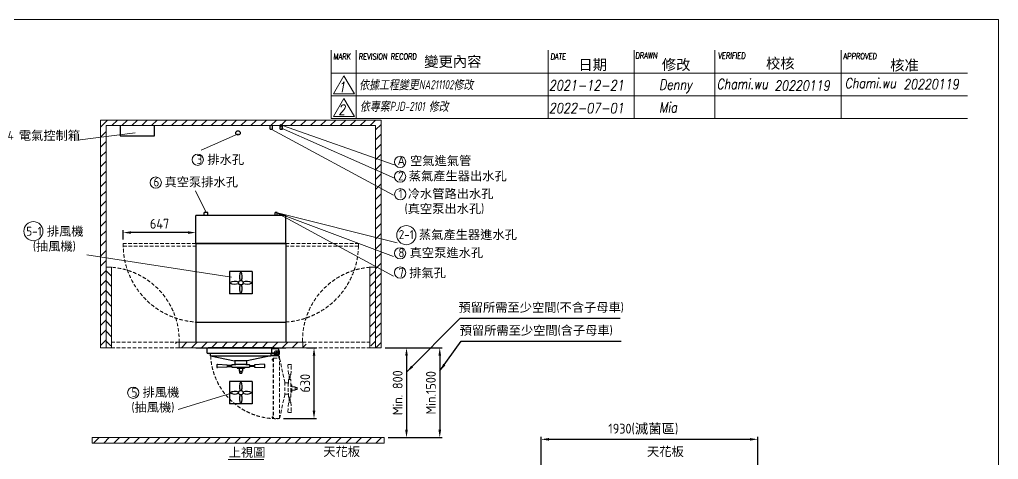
# Model space of a CAD drawing. Header units: millimetres. Extents: x -203524 to 13185, y 0 to 34178.
# Drawn here: x 4470 to 13185, y 5350 to 9270 of the extents above; entities that cross this region are included whole.
import ezdxf

# ---------------------------------------------------------------- set-up
doc = ezdxf.new("R2010")
doc.units = ezdxf.units.MM
doc.header["$MEASUREMENT"] = 0
doc.linetypes.add('HIDDEN', pattern=[9.525, 6.35, -3.175])
doc.layers.get('0').update_dxf_attribs({"lineweight": 25})
for name, color, linetype, lineweight in [('D', 3, 'Continuous', 13), ('F', 7, 'Continuous', 15), ('H', 2, 'HIDDEN', 15), ('S', 4, 'Continuous', 15), ('T', 4, 'Continuous', 15)]:
    doc.layers.add(name, color=color, linetype=linetype, lineweight=lineweight)
doc.styles.get("Standard").update_dxf_attribs({"font": 'KAIU.TTF'})
doc.styles.add('STU25', font='isocp2.shx')
doc.styles.add('Text', font='romans.shx', dxfattribs={"width": 0.8, "oblique": 10})
doc.dimstyles.new('STU25', dxfattribs={"dimscale": 35, "dimtxt": 2.5, "dimasz": 2, "dimexe": 0.6, "dimexo": 1, "dimgap": 1, "dimtad": 1, "dimdsep": 46, "dimtxsty": 'STU25', "dimcen": 2, "dimazin": 2, "dimtfac": 1, "dimtmove": 0, "dimatfit": 3, "dimfxl": 0, "dimtolj": 1, "dimtzin": 0, "dimarcsym": 0})
doc.dimstyles.new('STU25$7', dxfattribs={"dimscale": 35, "dimtxt": 2.5, "dimasz": 2, "dimexe": 1.25, "dimexo": 0.625, "dimgap": 1, "dimtad": 0, "dimdec": 4, "dimdsep": 46, "dimtxsty": 'STU25', "dimcen": 2.5, "dimazin": 2, "dimtfac": 1, "dimtdec": 4, "dimtmove": 0, "dimatfit": 3, "dimfxl": 0, "dimtolj": 1, "dimtzin": 0, "dimarcsym": 0})

# ---------------------------------------------------------------- blocks, each defined once
blk = doc.blocks.new('*D19')
at = {"layer": 'D', "color": 0, "lineweight": -2}
for p, q in [((9112.6, 5231), (9112.6, 5550.7)), ((9182.6, 5529.7), (10972.6, 5529.7)), ((11042.6, 5231), (11042.6, 5550.7))]:
    blk.add_line(p, q, dxfattribs=at)
at = {"layer": 'D', "color": 0}
for points in [[(9182.6, 5541.3), (9182.6, 5518), (9112.6, 5529.7)], [(10972.6, 5518), (10972.6, 5541.3), (11042.6, 5529.7)]]:
    blk.add_solid(points, dxfattribs=at)
at = {"layer": 'Defpoints', "color": 0}
for p in [(11042.6, 5529.7), (9112.6, 5196), (11042.6, 5196)]:
    blk.add_point(p, dxfattribs=at)
at = {"layer": 'D', "color": 0, "insert": (10023.3, 5619.8), "char_height": 87.5, "attachment_point": 5, "style": 'STU25'}
blk.add_mtext('\\A1;1930({\\f標楷體|b0|i0|c136|p65;滅菌區})', dxfattribs=at)
blk = doc.blocks.new('*D20')
at = {"layer": 'D', "color": 0, "lineweight": -2}
for p, q in [((7025.2, 6344.8), (7112.1, 6344.8)), ((7091.1, 5784.5), (7091.1, 6274.8)), ((6818.4, 5714.5), (7112.1, 5714.5))]:
    blk.add_line(p, q, dxfattribs=at)
at = {"layer": 'D', "color": 0}
for points in [[(7102.7, 6274.8), (7079.4, 6274.8), (7091.1, 6344.8)], [(7079.4, 5784.5), (7102.7, 5784.5), (7091.1, 5714.5)]]:
    blk.add_solid(points, dxfattribs=at)
at = {"layer": 'Defpoints', "color": 0}
for p in [(6990.2, 6344.8), (7091.1, 6344.8), (6783.4, 5714.5)]:
    blk.add_point(p, dxfattribs=at)
at = {"layer": 'D', "color": 0, "insert": (7012.3, 6029.6), "char_height": 87.5, "attachment_point": 5, "rotation": 90, "style": 'STU25'}
blk.add_mtext('\\A1;{\\Fisocp2.shx;630}', dxfattribs=at)
blk = doc.blocks.new('*D23')
at = {"layer": 'D', "color": 0, "lineweight": -2}
for p, q in [((7724.4, 6344.8), (7935.7, 6344.8)), ((7914.7, 6274.8), (7914.7, 5614.8)), ((7749.9, 5544.8), (7935.7, 5544.8))]:
    blk.add_line(p, q, dxfattribs=at)
at = {"layer": 'D', "color": 0}
for points in [[(7926.3, 6274.8), (7903, 6274.8), (7914.7, 6344.8)], [(7903, 5614.8), (7926.3, 5614.8), (7914.7, 5544.8)]]:
    blk.add_solid(points, dxfattribs=at)
at = {"layer": 'Defpoints', "color": 0}
for p in [(7689.4, 6344.8), (7714.9, 5544.8), (7914.7, 5544.8)]:
    blk.add_point(p, dxfattribs=at)
at = {"layer": 'D', "color": 0, "insert": (7835.9, 5944.8), "char_height": 87.5, "attachment_point": 5, "rotation": 90, "style": 'STU25'}
blk.add_mtext('\\A1;{\\Fisocp2.shx;Min. 800}', dxfattribs=at)
blk = doc.blocks.new('*D24')
at = {"layer": 'D', "color": 0, "lineweight": -2}
for p, q in [((7724.4, 6344.8), (8231.8, 6344.8)), ((8210.8, 6274.8), (8210.8, 5614.8)), ((7749.9, 5544.8), (8231.8, 5544.8))]:
    blk.add_line(p, q, dxfattribs=at)
at = {"layer": 'D', "color": 0}
for points in [[(8222.4, 6274.8), (8199.1, 6274.8), (8210.8, 6344.8)], [(8199.1, 5614.8), (8222.4, 5614.8), (8210.8, 5544.8)]]:
    blk.add_solid(points, dxfattribs=at)
at = {"layer": 'Defpoints', "color": 0}
for p in [(7689.4, 6344.8), (7714.9, 5544.8), (8210.8, 5544.8)]:
    blk.add_point(p, dxfattribs=at)
at = {"layer": 'D', "color": 0, "insert": (8132, 5944.8), "char_height": 87.5, "attachment_point": 5, "rotation": 90, "style": 'STU25'}
blk.add_mtext('\\A1;{\\Fisocp2.shx;Min.1500}', dxfattribs=at)
blk = doc.blocks.new('*D26')
at = {"layer": 'D', "color": 0, "lineweight": -2}
for p, q in [((5392.4, 7309.8), (5392.4, 7393)), ((5969.4, 7372), (5462.4, 7372)), ((6039.4, 7309.8), (6039.4, 7393))]:
    blk.add_line(p, q, dxfattribs=at)
at = {"layer": 'D', "color": 0}
for points in [[(5462.4, 7383.7), (5462.4, 7360.4), (5392.4, 7372)], [(5969.4, 7360.4), (5969.4, 7383.7), (6039.4, 7372)]]:
    blk.add_solid(points, dxfattribs=at)
at = {"layer": 'Defpoints', "color": 0}
for p in [(5392.4, 7372), (5392.4, 7274.8), (6039.4, 7274.8)]:
    blk.add_point(p, dxfattribs=at)
at = {"layer": 'D', "color": 0, "insert": (5715.9, 7450.8), "char_height": 87.5, "attachment_point": 5, "style": 'STU25'}
blk.add_mtext('\\A1;647', dxfattribs=at)

msp = doc.modelspace()

# ---------------------------------------------------------------- hatches: boundary and pattern name
at = {"layer": 'H', "ltscale": 5}
h = msp.add_hatch(dxfattribs=at)
h.set_pattern_fill('ANSI31', color=256, scale=500, style=0)
h.set_pattern_definition([(45, (223702.25, 22558.22), (-44.194174, 44.194174), [])])
h.paths.add_polyline_path([(5189.394, 8374.846), (5189.394, 6344.846), (5239.394, 6344.846), (5239.394, 6394.846), (5239.394, 8324.846), (7639.394, 8324.846), (7639.394, 6394.846), (7639.394, 6344.846), (7689.394, 6344.846), (7689.394, 8374.846)])
h = msp.add_hatch(dxfattribs=at)
h.set_pattern_fill('ANSI31', color=256, scale=20, angle=270, style=0)
h.set_pattern_definition([(315, (239250.34, 22492.71), (44.90128, 44.90128), [])])
h.paths.add_polyline_path([(5239.394, 7064.062), (5239.394, 6394.846), (5264.394, 6351.545), (5289.394, 6365.979), (5289.394, 7064.062)])
h = msp.add_hatch(dxfattribs=at)
h.set_pattern_fill('ANSI31', color=256, scale=20, angle=270, style=0)
h.set_pattern_definition([(225, (-226371.554, 22492.71), (-44.90128, 44.90128), [])])
h.paths.add_polyline_path([(7639.394, 7064.062), (7639.394, 6394.846), (7614.394, 6351.545), (7589.394, 6365.979), (7589.394, 7064.062)])
h = msp.add_hatch(dxfattribs=at)
h.set_pattern_fill('ANSI31', color=256, scale=20, style=0)
h.set_pattern_definition([(45, (239200.34, 22492.71), (-44.90128, 44.90128), [])])
h.paths.add_polyline_path([(7020.179, 6344.846), (7020.179, 6394.846), (5858.61, 6394.846), (5858.61, 6344.846)])
h = msp.add_hatch(dxfattribs=at)
h.set_pattern_fill('ANSI31', color=256, scale=20, style=0)
h.set_pattern_definition([(45, (223439.465, 22558.22), (-44.90128, 44.90128), [])])
h.paths.add_polyline_path([(5114.894, 5544.846), (5114.894, 5494.846), (7714.894, 5494.846), (7714.894, 5544.846)])

# ---------------------------------------------------------------- linework, layer by layer
at = {"linetype": 'Continuous'}
for p, q in [((6701.227, 8292.471), (6701.227, 8324.846)), ((6701.227, 8292.471), (6721.227, 8292.471)), ((6721.227, 8292.471), (6721.227, 8324.846)), ((6789.894, 8292.471), (6789.894, 8324.846)), ((6789.894, 8292.471), (6809.894, 8292.471)), ((6809.894, 8292.471), (6809.894, 8324.846)), ((6339.394, 7024.846), (6339.394, 6824.846)), ((6539.394, 7024.846), (6339.394, 7024.846)), ((6539.394, 7024.846), (6539.394, 6824.846)), ((6539.394, 6824.846), (6339.394, 6824.846)), ((6708.094, 6280.846), (6739.852, 6280.846)), ((6739.852, 6304.846), (6739.852, 6280.846)), ((6764.852, 6314.846), (6749.852, 6314.846)), ((6774.852, 6274.846), (6774.852, 6304.846)), ((6230.407, 6198.846), (6317.407, 6194.346)), ((6317.407, 6194.346), (6317.407, 6173.346)), ((6360.644, 6188.596), (6317.407, 6188.596)), ((6360.644, 6193.846), (6362.144, 6195.346)), ((6360.644, 6173.846), (6360.644, 6193.846)), ((6362.144, 6195.346), (6394.394, 6195.346)), ((6387.894, 6197.346), (6387.894, 6227.846)), ((6388.894, 6196.346), (6387.894, 6197.346)), ((6489.894, 6196.346), (6388.894, 6196.346)), ((6394.394, 6195.346), (6394.394, 6196.346)), ((6484.394, 6196.346), (6484.394, 6195.346)), ((6484.394, 6195.346), (6516.644, 6195.346)), ((6490.894, 6197.346), (6489.894, 6196.346)), ((6490.894, 6227.846), (6490.894, 6197.346)), ((6518.144, 6193.846), (6516.644, 6195.346)), ((6518.144, 6193.846), (6518.144, 6173.846)), ((6518.144, 6188.596), (6561.382, 6188.596)), ((6648.382, 6198.846), (6561.382, 6194.346)), ((6561.382, 6194.346), (6561.382, 6173.346)), ((6774.852, 6274.846), (6708.094, 6274.846)), ((6317.407, 6173.346), (6230.407, 6168.846)), ((6317.407, 6179.096), (6360.644, 6179.096)), ((6360.644, 6173.846), (6362.144, 6172.346)), ((6362.144, 6172.346), (6516.644, 6172.346)), ((6518.144, 6173.846), (6516.644, 6172.346)), ((6561.382, 6179.096), (6518.144, 6179.096)), ((6561.382, 6173.346), (6648.382, 6168.846)), ((6339.394, 6044.846), (6339.394, 5844.846)), ((6539.394, 6044.846), (6339.394, 6044.846)), ((6539.394, 6044.846), (6539.394, 5844.846)), ((6539.394, 5844.846), (6339.394, 5844.846))]:
    msp.add_line(p, q, dxfattribs=at)
for p, q in [((6039.394, 7274.846), (6039.394, 7524.846)), ((6839.394, 7524.846), (6039.394, 7524.846)), ((6114.394, 7524.846), (6114.394, 7549.846)), ((6146.394, 7549.846), (6114.394, 7549.846)), ((6146.394, 7524.846), (6146.394, 7549.846)), ((6744.394, 7524.846), (6744.394, 7549.846)), ((6764.394, 7549.846), (6744.394, 7549.846)), ((6764.394, 7524.846), (6764.394, 7549.846)), ((6839.394, 7274.846), (6839.394, 7524.846)), ((6039.394, 7274.846), (6039.394, 6574.846)), ((6839.394, 7274.846), (6039.394, 7274.846)), ((6039.394, 7274.846), (6839.394, 7274.846)), ((6839.394, 7274.846), (6839.394, 6574.846)), ((6039.394, 6574.846), (6039.394, 6394.846)), ((6039.394, 6574.846), (6839.394, 6574.846)), ((6039.394, 6574.846), (6839.394, 6574.846)), ((6839.394, 6574.846), (6839.394, 6394.846)), ((6039.394, 6344.846), (6839.394, 6344.846)), ((6136.894, 6332.846), (6136.894, 6306.846)), ((6729.894, 6344.846), (6148.894, 6344.846)), ((6729.894, 6294.846), (6148.894, 6294.846)), ((6170.694, 6273.646), (6170.694, 6294.846)), ((6708.094, 6294.846), (6708.094, 6274.846)), ((6714.888, 6299.846), (6714.888, 6339.846)), ((6714.888, 6339.846), (6768.852, 6339.846)), ((6714.888, 6299.846), (6734.852, 6299.846)), ((6734.852, 6339.846), (6768.852, 6339.846)), ((6734.852, 6299.846), (6737.278, 6299.846)), ((6758.852, 6284.846), (6755.852, 6284.846)), ((6759.352, 6284.846), (6755.852, 6284.846)), ((6774.852, 6333.846), (6774.852, 6300.846)), ((6170.694, 6273.646), (6381.894, 6227.846)), ((6170.957, 6274.846), (6707.832, 6274.846)), ((6496.894, 6227.846), (6381.894, 6227.846)), ((6708.094, 6273.646), (6496.894, 6227.846)), ((6407.644, 6172.446), (6407.644, 6164.346)), ((6407.644, 6172.346), (6471.144, 6172.346)), ((6407.644, 6164.346), (6471.144, 6164.346)), ((6424.394, 6164.346), (6424.394, 6135.846)), ((6424.394, 6135.846), (6454.394, 6135.846)), ((6430.894, 6119.846), (6430.894, 6135.846)), ((6430.894, 6119.846), (6447.894, 6119.846)), ((6432.894, 6117.846), (6430.894, 6119.846)), ((6445.894, 6117.846), (6432.894, 6117.846)), ((6445.894, 6117.846), (6447.894, 6119.846)), ((6447.894, 6135.846), (6447.894, 6119.846)), ((6454.394, 6164.346), (6454.394, 6135.846)), ((6471.144, 6172.346), (6471.144, 6164.346))]:
    msp.add_line(p, q)
msp.add_lwpolyline([(5365.592, 8324.846), (5365.592, 8235.249), (5670.28, 8235.249), (5670.28, 8324.846)], dxfattribs=at)
for centre, radius in [((6414.894, 8259.846), 20), ((6799.894, 8324.846), 10.761), ((6439.394, 6924.846), 20), ((6439.394, 6924.846), 20), ((6439.394, 6924.846), 20), ((6439.394, 6924.846), 20), ((6757.352, 6300.846), 6.45), ((6439.394, 5944.846), 20), ((6439.394, 5944.846), 20), ((6439.394, 5944.846), 20), ((6439.394, 5944.846), 20)]:
    msp.add_circle(centre, radius)
for centre, radius, start, end in [((6520.419, 6978.971), 93.11, 150.4818019, 201.9770324), ((6358.37, 6978.971), 93.11, 338.0229676, 29.5181981), ((6385.27, 6843.822), 93.11, 68.0229676, 119.5181981), ((6385.27, 7005.871), 93.11, 240.4818019, 291.9770324), ((6520.419, 6870.722), 93.11, 158.0229676, 209.5181981), ((6358.37, 6870.722), 93.11, 330.4818019, 21.9770324), ((6493.519, 6843.822), 93.11, 60.4818019, 111.9770324), ((6493.519, 7005.871), 93.11, 248.0229676, 299.5181981), ((6148.894, 6332.846), 12, 90, 180), ((6148.894, 6306.846), 12, 180, 270), ((6729.894, 6332.846), 12, 35.6853347, 90), ((6729.894, 6306.846), 12, 270, 320.4023845), ((6737.278, 6296.846), 3, 12.1531975, 90), ((6755.852, 6300.846), 16, 192.1531975, 270), ((6758.852, 6300.846), 16, 270, 0), ((6768.852, 6333.846), 6, 0, 90), ((6435.144, 6123.245), 5.442, 218.6476153, 231.3523847), ((6435.144, 6123.245), 5.442, 262.77462, 321.3523847), ((6443.644, 6123.245), 5.442, 218.6476153, 277.22538), ((6443.644, 6123.245), 5.442, 308.6476153, 321.3523847), ((6520.419, 5998.971), 93.11, 150.4818019, 201.9770324), ((6358.37, 5998.971), 93.11, 338.0229676, 29.5181981), ((6385.27, 5863.822), 93.11, 68.0229676, 119.5181981), ((6385.27, 6025.871), 93.11, 240.4818019, 291.9770324), ((6493.519, 5863.822), 93.11, 60.4818019, 111.9770324), ((6493.519, 6025.871), 93.11, 248.0229676, 299.5181981), ((6520.419, 5890.722), 93.11, 158.0229676, 209.5181981), ((6358.37, 5890.722), 93.11, 330.4818019, 21.9770324)]:
    msp.add_arc(centre, radius, start, end)
for centre, radius, start, end in [((6749.852, 6304.846), 10, 90, 180), ((6764.852, 6304.846), 10, 0, 90), ((6280.179, 6183.846), 55.773, 168.6471146, 191.3528854), ((6230.407, 6193.84), 5.007, 84.0781277, 168.6471146), ((6648.382, 6193.84), 5.007, 11.3528854, 95.9218723), ((6598.609, 6183.846), 55.773, 348.6471146, 11.3528854), ((6230.407, 6173.853), 5.007, 191.3528854, 270), ((6648.382, 6173.853), 5.007, 270, 348.6471146)]:
    msp.add_arc(centre, radius, start, end, dxfattribs=at)
at = {"layer": 'D', "linetype": 'Continuous'}
for p, q in [((6710.003, 8292.471), (7798.667, 7704.347)), ((6800.833, 8302.985), (7806.803, 7856.339)), ((6414.894, 8250.411), (6087.223, 8107.088))]:
    msp.add_line(p, q, dxfattribs=at)
at = {"layer": 'D'}
for p, q in [((6809.894, 8324.846), (7804.223, 7976.322)), ((5498.585, 8261.743), (4984.426, 8195.814)), ((6130.394, 7549.846), (6037.246, 7743.747)), ((6754.394, 7549.846), (7830.441, 7280.392)), ((6754.394, 7549.846), (7797.434, 7159.375)), ((6754.394, 7549.846), (7797.735, 6982.925)), ((6357.116, 6973.832), (5067.763, 7174.298)), ((6366.004, 5943.99), (5882.415, 5794.937)), ((6325.692, 5351.266), (6644.398, 5351.266))]:
    msp.add_line(p, q, dxfattribs=at)
for centre, radius in [((6056.221, 8020.528), 50), ((7858.093, 8001.756), 50), ((5682.168, 7817.655), 50), ((7858.093, 7870.631), 50), ((7858.888, 7713.835), 50), ((4592.187, 7384.333), 85), ((7913.039, 7348.942), 85), ((7858.093, 7187.47), 50), ((7858.093, 7016.075), 50), ((5481.897, 5944.604), 50)]:
    msp.add_circle(centre, radius, dxfattribs=at)
at = {"layer": 'F'}
msp.add_line((7242.808, 8995.979), (7242.808, 8388.479), dxfattribs=at)
at = {"layer": 'F', "color": 7}
for p, q in [((7467.808, 8995.979), (7467.808, 8388.479)), ((9175.979, 8388.479), (9175.979, 8995.979)), ((9940.979, 8388.479), (9940.979, 8995.979)), ((10660.979, 8388.479), (10660.979, 8995.979)), ((11785.979, 8388.479), (11785.979, 8995.979)), ((12910.979, 8793.479), (7242.808, 8793.479)), ((7242.808, 8590.979), (12910.979, 8590.979)), ((7242.808, 8388.479), (12910.979, 8388.479))]:
    msp.add_line(p, q, dxfattribs=at)
at = {"layer": 'F', "color": 6}
msp.add_lwpolyline([(0, 9270), (0, 0), (13185, 0), (13185, 9270)], close=True, dxfattribs=at)
msp.add_lwpolyline([(0, 9270), (0, 0), (13185, 0), (13185, 9270)], close=True, dxfattribs=at)
at = {"layer": 'F', "color": 7}
for points in [[(7357.024, 8770.065), (7263.534, 8608.134), (7450.515, 8608.134)], [(7357.024, 8567.565), (7263.534, 8405.634), (7450.515, 8405.634)]]:
    msp.add_lwpolyline(points, close=True, dxfattribs=at)
at = {"layer": 'H', "ltscale": 5}
for p, q in [((6039.394, 7274.846), (5392.394, 7274.846)), ((5392.394, 7274.846), (5392.394, 7249.846)), ((5392.394, 7249.846), (6039.394, 7249.846)), ((6839.394, 7274.846), (7486.394, 7274.846)), ((7486.394, 7249.846), (6839.394, 7249.846)), ((7486.394, 7274.846), (7486.394, 7249.846)), ((5889.394, 6394.846), (5289.394, 6394.846)), ((6990.179, 6394.846), (7589.394, 6394.846)), ((5889.394, 6344.846), (5289.394, 6344.846)), ((6743.352, 6308.346), (6743.352, 6293.346)), ((6783.352, 6318.346), (6753.352, 6318.346)), ((6753.352, 6283.346), (6777.352, 6283.346)), ((6777.352, 6251.589), (6777.352, 6283.346)), ((6783.352, 6318.346), (6783.352, 6251.589)), ((6990.179, 6344.846), (7589.394, 6344.846)), ((6726.352, 6244.927), (6719.352, 6244.389)), ((6719.352, 6244.389), (6719.352, 6235.389)), ((6719.352, 6235.389), (6726.352, 6234.85)), ((6726.352, 6251.389), (6726.352, 5714.389)), ((6726.352, 6251.389), (6730.352, 6251.389)), ((6730.352, 6251.589), (6730.352, 5714.189)), ((6730.352, 6251.589), (6783.352, 6251.589)), ((6730.352, 6251.389), (6730.352, 6248.889)), ((6783.352, 5714.451), (6783.352, 6251.326)), ((6784.552, 6251.589), (6830.352, 6040.389)), ((6859.352, 6191.876), (6863.852, 6104.876)), ((6884.852, 6104.876), (6889.352, 6191.876)), ((6863.852, 6104.876), (6884.852, 6104.876)), ((6869.602, 6061.639), (6869.602, 6104.876)), ((6879.102, 6104.876), (6879.102, 6061.639)), ((6830.352, 6040.389), (6830.352, 5925.389)), ((6830.352, 6034.389), (6860.852, 6034.389)), ((6860.852, 6034.389), (6861.852, 6033.389)), ((6861.852, 6033.389), (6861.852, 5932.389)), ((6861.852, 6027.889), (6862.852, 6027.889)), ((6864.352, 6061.639), (6862.852, 6060.139)), ((6862.852, 6027.889), (6862.852, 6060.139)), ((6864.352, 6061.639), (6884.352, 6061.639)), ((6884.352, 6061.639), (6885.852, 6060.139)), ((6885.852, 5905.639), (6885.852, 6060.139)), ((6885.852, 5951.139), (6885.852, 6014.639)), ((6885.852, 6014.639), (6893.852, 6014.639)), ((6893.852, 5951.139), (6893.852, 6014.639)), ((6860.852, 5931.389), (6830.352, 5931.389)), ((6861.852, 5932.389), (6860.852, 5931.389)), ((6862.852, 5937.889), (6861.852, 5937.889)), ((6862.852, 5905.639), (6862.852, 5937.889)), ((6885.752, 5951.139), (6893.852, 5951.139)), ((6893.852, 5997.889), (6922.352, 5997.889)), ((6893.852, 5967.889), (6922.352, 5967.889)), ((6922.352, 5967.889), (6922.352, 5997.889)), ((6922.352, 5991.389), (6938.352, 5991.389)), ((6938.352, 5974.389), (6922.352, 5974.389)), ((6938.352, 5974.389), (6938.352, 5991.389)), ((6940.352, 5989.389), (6938.352, 5991.389)), ((6940.352, 5976.389), (6938.352, 5974.389)), ((6940.352, 5989.389), (6940.352, 5976.389)), ((6784.552, 5714.189), (6830.352, 5925.389)), ((6859.352, 5773.901), (6863.852, 5860.901)), ((6864.352, 5904.139), (6862.852, 5905.639)), ((6863.852, 5860.901), (6884.852, 5860.901)), ((6884.352, 5904.139), (6864.352, 5904.139)), ((6869.602, 5904.139), (6869.602, 5860.901)), ((6879.102, 5860.901), (6879.102, 5904.139)), ((6884.352, 5904.139), (6885.852, 5905.639)), ((6884.852, 5860.901), (6889.352, 5773.901)), ((6719.352, 5730.389), (6726.352, 5730.927)), ((6719.352, 5721.389), (6719.352, 5730.389)), ((6726.352, 5720.85), (6719.352, 5721.389)), ((6726.352, 5714.389), (6730.352, 5714.389)), ((6730.352, 5716.889), (6730.352, 5714.389)), ((6784.552, 5714.189), (6730.352, 5714.189))]:
    msp.add_line(p, q, dxfattribs=at)
at = {"layer": 'H'}
for p, q in [((5239.394, 6394.846), (5239.394, 6344.846)), ((7639.394, 6394.846), (7639.394, 6344.846)), ((5239.394, 6344.846), (5189.394, 6344.846)), ((7639.394, 6344.846), (7689.394, 6344.846))]:
    msp.add_line(p, q, dxfattribs=at)
at = {"layer": 'H', "ltscale": 5}
for centre, radius, start, end in [((6081.041, 7262.346), 688.76, 178.9601076, 266.5334177), ((6797.748, 7262.346), 688.76, 273.4665823, 1.0398924), ((5236.783, 6411.491), 653.608, 358.5407222, 85.3830663), ((7642.114, 6412.16), 652.949, 94.631157, 181.5194828), ((6753.352, 6308.346), 10, 90, 180), ((6753.352, 6293.346), 10, 180, 270), ((6757.352, 6300.846), 587.288, 182.6545812, 272.6545812), ((6864.359, 6191.876), 5.007, 101.3528854, 185.9218723), ((6874.352, 6142.104), 55.773, 78.6471146, 101.3528854), ((6884.345, 6191.876), 5.007, 0, 78.6471146), ((6934.953, 5987.139), 5.442, 38.6476153, 51.3523847), ((6934.953, 5987.139), 5.442, 308.6476153, 7.22538), ((6934.953, 5978.639), 5.442, 352.77462, 51.3523847), ((6934.953, 5978.639), 5.442, 308.6476153, 321.3523847)]:
    msp.add_arc(centre, radius, start, end, dxfattribs=at)
at = {"layer": 'H'}
for centre, radius, start, end in [((6864.359, 5773.901), 5.007, 174.0781277, 258.6471146), ((6874.352, 5823.674), 55.773, 258.6471146, 281.3528854), ((6884.345, 5773.901), 5.007, 281.3528854, 360)]:
    msp.add_arc(centre, radius, start, end, dxfattribs=at)
at = {"layer": 'S', "linetype": 'Continuous'}
for p, q in [((5189.394, 8374.846), (7689.394, 8374.846)), ((5189.394, 8374.846), (5189.394, 6344.846)), ((7689.394, 8374.846), (7689.394, 6344.846)), ((5239.394, 8324.846), (5239.394, 6394.846)), ((5239.394, 8324.846), (7639.394, 8324.846)), ((7639.394, 8324.846), (7639.394, 6394.846)), ((5889.394, 6394.846), (6990.179, 6394.846)), ((5189.394, 6344.846), (5268.262, 6344.846)), ((5289.394, 6344.846), (5189.394, 6344.846)), ((5889.394, 6344.846), (6990.179, 6344.846)), ((7589.394, 6344.846), (7689.394, 6344.846))]:
    msp.add_line(p, q, dxfattribs=at)
at = {"layer": 'S'}
for p, q in [((5239.394, 7064.062), (5239.394, 6394.846)), ((5289.394, 7064.062), (5239.394, 7064.062)), ((5289.394, 6344.846), (5289.394, 7064.062)), ((7589.394, 6344.846), (7589.394, 7064.062)), ((7589.394, 7064.062), (7639.394, 7064.062)), ((5889.394, 6344.846), (5889.394, 6394.846)), ((6990.179, 6344.846), (6990.179, 6394.846)), ((5114.894, 5544.846), (7714.894, 5544.846)), ((5114.894, 5544.846), (5114.894, 5494.846)), ((5114.894, 5494.846), (7714.894, 5494.846)), ((7714.894, 5544.846), (7714.894, 5494.846))]:
    msp.add_line(p, q, dxfattribs=at)

# ---------------------------------------------------------------- texts
at = {"layer": 'D', "color": 11, "char_height": 80, "attachment_point": 1}
for s, insert in [('{\\Fisocp2.shx;\\C3;4 \\f標楷體|b0|i0|c136|p65;電氣控制箱}', (4363.214, 8277.798)), ('{\\Fisocp2.shx;\\C3;3 \\f標楷體|b0|i0|c136|p65;排水孔}', (6044.998, 8062.596)), ('{\\Fisocp2.shx;\\C3;A \\f標楷體|b0|i0|c136|p65;空氣進氣管}', (7835.468, 8052.621)), ('{\\Fisocp2.shx;\\C3;6 \\f標楷體|b0|i0|c136|p65;真空泵排水孔}', (5661.9, 7863.032)), ('{\\Fisocp3.shx;\\C3;2 \\f標楷體|b0|i0|c136|p65;蒸氣產生器出水孔}', (7839.4, 7916.498)), ('{\\Fisocp2.shx;\\C3;1 \\f標楷體|b0|i0|c136|p65;冷水管路出水孔\\P \\Fisocp2.shx;(\\f標楷體|b0|i0|c136|p65;真空泵出水孔\\Fisocp2.shx;)}', (7843.384, 7758.254)), ('{\\Fisocp2.shx;\\C3;5-1 \\f標楷體|b0|i0|c136|p65;排風機\\P\\f???|b0|i0|c0|p65;  \\Fisocp2.shx;(\\f標楷體|b0|i0|c136|p65;抽風機\\Fisocp2.shx;)}', (4529.112, 7423.715)), ('{\\Fisocp2.shx;\\C3;2-1 \\f標楷體|b0|i0|c136|p65;蒸氣產生器進水孔}', (7845.459, 7394.168)), ('{\\Fisocp2.shx;\\C3;8 \\f標楷體|b0|i0|c136|p65;真空泵進水孔}', (7842.316, 7232.84)), ('{\\Fisocp2.shx;\\C3;7 \\f標楷體|b0|i0|c136|p65;排氣孔}', (7842.471, 7054.063)), ('{\\C3;預留所需至少空間\\Fisocp2.shx;(\\f標楷體|b0|i0|c136|p65;不含子母車\\Fisocp2.shx;)}', (8377.171, 6745.913)), ('{\\C3;預留所需至少空間\\Fisocp2.shx;(\\f標楷體|b0|i0|c136|p65;含子母車\\Fisocp2.shx;)}', (8387.387, 6541.018)), ('{\\Fisocp2.shx;\\C3;5 \\f標楷體|b0|i0|c136|p65;排風機\\P\\Fisocp2.shx;(\\f標楷體|b0|i0|c136|p65;抽風機\\Fisocp2.shx;)}', (5466.378, 5988.908)), ('上視圖', (6331.305, 5453.781)), ('{\\C3;天花板 }', (7173.659, 5460.819)), ('{\\C3;天花板 }', (10055.704, 5460.819))]:
    msp.add_mtext(s, dxfattribs=dict(at, insert=insert))
at = {"layer": 'F', "color": 1, "lineweight": 15, "style": 'Text', "oblique": 5, "width": 0.8}
for s, p in [('MARK', (7262.71, 8913.495)), ('REVISION RECORD', (7487.71, 8913.495)), ('DATE', (9195.881, 8913.495)), ('DRAWN', (9951.517, 8921.599)), ('VERIFIED', (10687.987, 8921.486)), ('APPROVED', (11803.126, 8916.138))]:
    msp.add_text(s, height=54, dxfattribs=at).set_placement(p)
at = {"layer": 'F', "lineweight": -3}
for s, p in [('變更內容', (8072.143, 8849.011)), ('日期', (9444.912, 8821.14)), ('修改', (10188.107, 8821.662)), ('校核', (11115.762, 8832.736)), ('核准', (12221.07, 8816.441))]:
    msp.add_text(s, height=93.4085, dxfattribs=at).set_placement(p)
at = {"layer": 'T', "lineweight": 20, "style": 'Text', "oblique": 10, "width": 0.8}
for s, height, p in [('2021-12-21', 92, (9181.965, 8636.986)), ('Denny', 92, (10163.671, 8645.25)), ('Chami.wu', 90, (10675.9, 8650.891)), ('20220119', 90, (11190.032, 8636.716)), ('Chami.wu', 90, (11816.896, 8659.08)), ('20220119', 90, (12338.538, 8648.973)), ('1', 90, (7308.559, 8624.177)), ('2', 90, (7308.559, 8421.677)), ('2022-07-01', 92, (9181.965, 8434.486)), ('Mia', 92, (10163.671, 8442.75))]:
    msp.add_text(s, height=height, dxfattribs=at).set_placement(p)
at = {"layer": 'T', "linetype": 'Continuous', "lineweight": 20, "char_height": 80.9991, "attachment_point": 1, "style": 'Text'}
for s, insert in [('{\\fDFKai-SB|b0|i0|c136|p65;依據工程變更\\Fisocp2.shx|c1;NA211102\\fDFKai-SB|b0|i0|c136|p65;修改}', (7494.168, 8730.261)), ('{\\fDFKai-SB|b0|i0|c136|p0;依專案\\Fisocp2.shx|c136;PJD-2101 \\fDFKai-SB|b0|i0|c136|p0;修改}', (7501.093, 8537.047))]:
    msp.add_mtext(s, dxfattribs=dict(at, insert=insert))

# ---------------------------------------------------------------- dimensions: what is measured, and where the dimension line sits
at = {"layer": 'D'}
dim = msp.add_linear_dim(base=(5392.394, 7372.028), p1=(6039.394, 7274.846), p2=(5392.394, 7274.846), dimstyle='STU25', dxfattribs=at)
dim.commit()
dim.dimension.update_dxf_attribs({"geometry": '*D26', "text_midpoint": (5715.894, 7450.778)})
dim = msp.add_linear_dim(base=(7091.052, 6344.846), p1=(6783.352, 5714.451), p2=(6990.179, 6344.846), angle=90, text='{\\Fisocp2.shx;630}', dimstyle='STU25', dxfattribs=at)
dim.commit()
dim.dimension.update_dxf_attribs({"geometry": '*D20', "text_midpoint": (7012.302, 6029.649)})
for base, text, picture, middle in [((7914.66, 5544.846), '{\\Fisocp2.shx;Min. <>}', '*D23', (7914.66, 5944.846)), ((8210.765, 5544.846), '{\\Fisocp2.shx;Min.1500}', '*D24', (8210.765, 5944.846))]:
    dim = msp.add_linear_dim(base=base, p1=(7689.394, 6344.846), p2=(7714.894, 5544.846), angle=90, text=text, dimstyle='STU25', dxfattribs=at)
    dim.commit()
    dim.dimension.update_dxf_attribs({"geometry": picture, "text_midpoint": middle, "dimtype": 160})
dim = msp.add_linear_dim(base=(11042.606, 5529.66), p1=(9112.606, 5195.971), p2=(11042.606, 5195.971), text='<>({\\f標楷體|b0|i0|c136|p65;滅菌區})', dimstyle='STU25', dxfattribs=at)
dim.commit()
dim.dimension.update_dxf_attribs({"geometry": '*D19', "text_midpoint": (10023.289, 5529.66), "dimtype": 160})

# ---------------------------------------------------------------- leaders
for points in [[(7914.66, 6127.87), (8392.08, 6609.341), (9816.383, 6609.341)], [(8210.765, 6138.894), (8402.295, 6404.446), (9826.599, 6404.446)]]:
    msp.add_leader(points, dimstyle='STU25$7', override={"dimgap": 1, "dimtad": 0}, dxfattribs=at)

doc.saveas('drawing.dxf')
